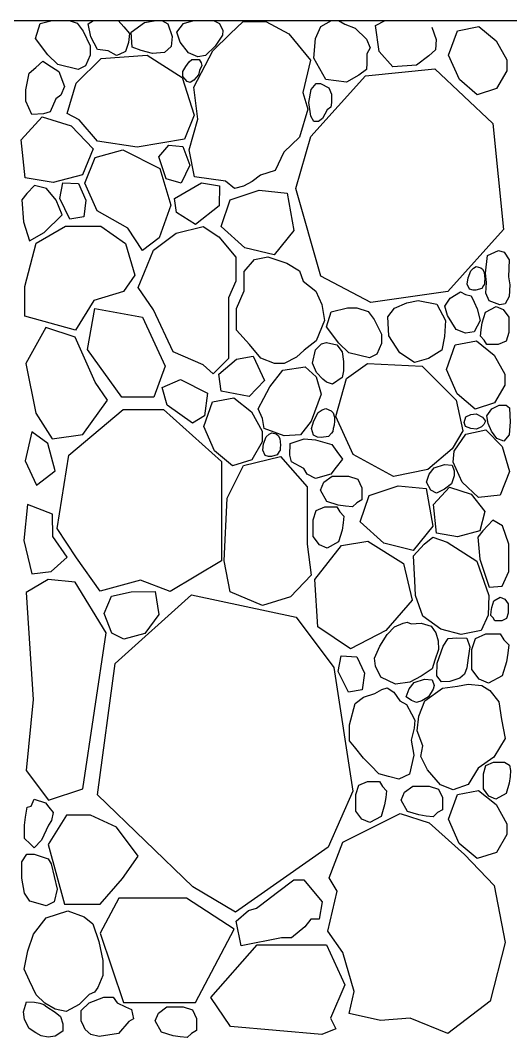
# Model space of a CAD drawing. Header units: millimetres. Extents: x 10227 to 13232, y 2 to 9351.
# Drawn here: x 11567.2 to 11655.3, y 2540.2 to 2723 of the extents above; entities that cross this region are included whole.
import ezdxf

# ---------------------------------------------------------------- set-up
doc = ezdxf.new("R2010")
doc.units = ezdxf.units.MM
doc.layers.add('A-FURN', color=9, linetype='Continuous')
doc.layers.add('RETINO', color=20, linetype='Continuous')

msp = doc.modelspace()

# ---------------------------------------------------------------- linework, layer by layer
at = {"layer": 'A-FURN', "ltscale": 0.1}
msp.add_line((11408.18, 2723), (12008.18, 2723), dxfattribs=at)
at = {"layer": 'RETINO'}
for points in [[(11577.57, 2714.19), (11573.87, 2715.07), (11572.07, 2716.83), (11569.9, 2719.74), (11570.73, 2722.47), (11572.9, 2723)], [(11575.91, 2723), (11577.38, 2722.52), (11578.45, 2721.07), (11579.73, 2718.43), (11579.73, 2716.74), (11578.89, 2714.82), (11577.57, 2714.19)], [(11582.96, 2717.55), (11580.99, 2717.79), (11579.82, 2720.06), (11579.34, 2722.4), (11580.31, 2723)], [(11584.64, 2723), (11584.75, 2722.99), (11585.76, 2721.84), (11586.75, 2720.64), (11586.61, 2719.01), (11586.05, 2717.43), (11584.92, 2716.89), (11584.42, 2716.67), (11582.96, 2717.55)], [(11587.24, 2718.17), (11587.05, 2720.92), (11589.45, 2722.65), (11591.56, 2723)], [(11592.6, 2723), (11593.68, 2722.38)], [(11593.68, 2722.38), (11594.43, 2720.14), (11594.28, 2718.3)], [(11602.18, 2718.39), (11600.42, 2716.71), (11599.07, 2716.45), (11597.4, 2717.16), (11595.9, 2719.12), (11595.29, 2720.88), (11596.47, 2722.45), (11598.33, 2723)], [(11604.03, 2694.11), (11598.48, 2694.88), (11597.5, 2699.76), (11599.07, 2705.23), (11598.34, 2711.01), (11601.75, 2717.54), (11604.87, 2720.57), (11607.19, 2722.81), (11611.25, 2722.81), (11615.43, 2720.57), (11619.3, 2715.85), (11617.93, 2710.07), (11618.84, 2707.03), (11617.32, 2702.01), (11614.51, 2699.35), (11612.98, 2696.04), (11610.34, 2695.17), (11608.82, 2694.03), (11607.29, 2693.22), (11605.67, 2692.82), (11604.03, 2694.11)], [(11601.86, 2723), (11602.97, 2722.45), (11603.53, 2721.22), (11603.5, 2720.38), (11602.18, 2718.39)], [(11625.76, 2711.9), (11622.08, 2712.36), (11619.9, 2716.23), (11620.18, 2719.73), (11621.16, 2721.91), (11623.08, 2723.01), (11624.32, 2722.99), (11625.49, 2722.31), (11627.35, 2721.61), (11629.34, 2719.65), (11630.05, 2718.07), (11629.44, 2717.02), (11629.4, 2715.34), (11629.37, 2714.19), (11628.01, 2713.19), (11625.76, 2711.9)], [(11631.67, 2717.39), (11630.96, 2722.09), (11632.71, 2723)], [(11641.14, 2721.81), (11641.89, 2719.57), (11641.74, 2717.73)], [(11652.75, 2710.75), (11649.26, 2709.65), (11646.07, 2712.38), (11644.12, 2716.75), (11645.71, 2721.15), (11649.53, 2721.9), (11652.7, 2719.35), (11654.61, 2715.9), (11654.61, 2713.96), (11652.75, 2710.75)], [(11598.37, 2705.96), (11596.65, 2701.65), (11588.14, 2700.24), (11581.01, 2701.3), (11577.73, 2705.14), (11575.55, 2706.27), (11577.19, 2711.73), (11581.7, 2716.13), (11589.92, 2716.77), (11596.25, 2712.76), (11598.37, 2705.96)], [(11593.09, 2717.22), (11590.88, 2717.06), (11588.89, 2717.58), (11587.24, 2718.17)], [(11594.28, 2718.3), (11593.09, 2717.22)], [(11640.55, 2716.66), (11638.34, 2714.99), (11634.08, 2714.66), (11631.67, 2717.39)], [(11641.74, 2717.73), (11640.55, 2716.66)], [(11569.21, 2706.07), (11568.16, 2708.51), (11568.16, 2710.51), (11568.76, 2713.55), (11569.92, 2714.55), (11571.21, 2715.66), (11572.76, 2714.67), (11574.06, 2713.83), (11575.11, 2711.15), (11574.44, 2709.59), (11573.51, 2708.91), (11572.51, 2706.6), (11571.33, 2706.19), (11569.21, 2706.07)], [(11599.18, 2713.25), (11598.36, 2712.26), (11597.65, 2711.83), (11597.12, 2712.01), (11596.38, 2712.91), (11596.38, 2713.83), (11596.87, 2714.71), (11597.49, 2715.53), (11598, 2716), (11599.27, 2715.95), (11599.65, 2715.39), (11599.76, 2714.92), (11599.33, 2714.02), (11599.18, 2713.25)], [(11619.39, 2702.17), (11629.19, 2713.04), (11641.64, 2714.31), (11652.1, 2704.47), (11654, 2685.42), (11643.97, 2674.29), (11630.14, 2672.29), (11621.15, 2677.02), (11616.69, 2692.81), (11619.39, 2702.17)], [(11622.32, 2706.91), (11621.44, 2705.37), (11620.72, 2704.85), (11619.92, 2704.85), (11619.35, 2705.77), (11619.01, 2708.23), (11619.41, 2710.6), (11620.32, 2711.66), (11621.12, 2711.66), (11622.58, 2710.89), (11623.09, 2709.72), (11623.09, 2708.26), (11622.95, 2707.42), (11622.32, 2706.91)], [(11573.04, 2693.87), (11568.02, 2694.72), (11567.31, 2701.53), (11571.1, 2705.65), (11576.29, 2704.03), (11580.25, 2699.92), (11578.31, 2695.27), (11573.04, 2693.87)], [(11593.86, 2700.58), (11596.37, 2700.37), (11597.6, 2697), (11596.05, 2693.73), (11593.35, 2694.55), (11592.03, 2698.5), (11593.86, 2700.58)], [(11586.47, 2685.67), (11580.95, 2688.78), (11578.77, 2693.73), (11580.61, 2698.34), (11585.55, 2699.72), (11592.22, 2696.38), (11594.18, 2689.81), (11592.11, 2683.94), (11589.12, 2681.64), (11586.47, 2685.67)], [(11567.73, 2686.82), (11568.82, 2683.38), (11571.43, 2684.87), (11574.69, 2688.04), (11573.6, 2690.7), (11571.84, 2692.79), (11569.67, 2693.33), (11568.32, 2691.88), (11567.42, 2690.79), (11567.73, 2686.82)], [(11578.56, 2687.71), (11576.07, 2687.31), (11574.22, 2691.02), (11574.79, 2693.84), (11577.61, 2693.69), (11578.94, 2690.71), (11578.56, 2687.71)], [(11595.19, 2688.47), (11594.88, 2690.98), (11599.71, 2693.8), (11602.95, 2693.3), (11602.88, 2689.71), (11598.63, 2686.3), (11595.19, 2688.47)], [(11610.06, 2692.49), (11615.12, 2691.98), (11616.29, 2685.23), (11612.78, 2680.87), (11607.49, 2682.15), (11603.27, 2685.98), (11604.89, 2690.75), (11610.06, 2692.49)], [(11580.37, 2672.67), (11577.04, 2667.35), (11567.98, 2669.88), (11567.98, 2675.19), (11570.02, 2682.97), (11575.27, 2686.04), (11581.6, 2686.04), (11586.03, 2682.9), (11587.73, 2677.24), (11585.69, 2674.31), (11580.37, 2672.67)], [(11599.99, 2661.11), (11594.62, 2663.42), (11591.09, 2670.98), (11588.3, 2675), (11589.45, 2677.79), (11591.09, 2681.74), (11595.17, 2684.8), (11599.99, 2685.96), (11602.85, 2684.12), (11605.91, 2680.44), (11605.91, 2676.15), (11604.55, 2673.16), (11604.55, 2670.16), (11604.55, 2665.19), (11604.55, 2662.26), (11601.83, 2659.47), (11599.99, 2661.11)], [(11620.35, 2665.45), (11618.18, 2663.75), (11616.77, 2662.46), (11614.55, 2661.37), (11612.86, 2661.37), (11610.4, 2662.3), (11608.35, 2664.79), (11606.03, 2667.32), (11606.03, 2671.26), (11607.38, 2674.43), (11607.38, 2677.86), (11609.25, 2680.06), (11611.64, 2680.49), (11615.04, 2679.39), (11617.31, 2678), (11617.96, 2676.16), (11620.25, 2674.36), (11621.35, 2671.95), (11621.84, 2669.05), (11620.35, 2665.45)], [(11655.11, 2675.47), (11654.99, 2673.39), (11654.3, 2672.1), (11653.33, 2671.9), (11651.41, 2672.6), (11650.82, 2674), (11650.91, 2675.93), (11650.73, 2677.58), (11651.09, 2680.75), (11653.07, 2681.64), (11654.14, 2681.37), (11655, 2679.99), (11654.89, 2676.95), (11655.11, 2675.47)], [(11650.07, 2674.81), (11649.03, 2674.52), (11648.53, 2674.52), (11647.89, 2674.7), (11647.45, 2675.61), (11647.62, 2676.76), (11648.09, 2678.01), (11648.6, 2678.5), (11649.09, 2678.78), (11649.89, 2678.57), (11650.23, 2678.3), (11650.51, 2677.74), (11650.58, 2677.12), (11650.65, 2676.56), (11650.58, 2676.07), (11650.58, 2675.61), (11650.42, 2675.38), (11650.07, 2674.81)], [(11635.37, 2663.24), (11633.4, 2666.33), (11633.19, 2669.73), (11634.39, 2671.32), (11636.61, 2672.23), (11638.65, 2672.7), (11641.99, 2672), (11643.56, 2669.09), (11643.41, 2666.18), (11642.89, 2663.73), (11640.52, 2662.27), (11637.97, 2661.53), (11635.37, 2663.24)], [(11649.25, 2671.17), (11649.82, 2669.08), (11648.69, 2667.04), (11647.18, 2666.8), (11645.47, 2667.47), (11643.9, 2669.98), (11643.45, 2671.68), (11644.39, 2673.08), (11646.25, 2674.25), (11647.15, 2673.76), (11648.2, 2673.5), (11648.74, 2672.39), (11649.25, 2671.17)], [(11591.14, 2655.32), (11585.41, 2655.32), (11579.24, 2663.85), (11580.54, 2671.21), (11589.08, 2669.7), (11593.16, 2660.88)], [(11629.88, 2662.37), (11626.18, 2663.25), (11624.37, 2665.01), (11622.2, 2667.93), (11623.03, 2670.66), (11625.95, 2671.36), (11627.66, 2671.36), (11629.68, 2670.71), (11630.76, 2669.26), (11632.04, 2666.61), (11632.04, 2664.93), (11631.2, 2663), (11629.88, 2662.37)], [(11650.17, 2668.64), (11650.76, 2670.57), (11652.65, 2671.61), (11653.95, 2671.06), (11654.96, 2669.69), (11654.96, 2666.94), (11654.48, 2665.38), (11653.05, 2664.74), (11651.02, 2664.74), (11650.54, 2665.57), (11649.85, 2666.29), (11649.97, 2667.43), (11650.17, 2668.64)], [(11578.37, 2648.61), (11582.8, 2654.79), (11580.58, 2657.97), (11576.98, 2666.09), (11571.75, 2667.83), (11568.15, 2661.33), (11569.95, 2652.43)], [(11652.36, 2654.27), (11648.87, 2653.17), (11645.68, 2655.91), (11643.74, 2660.28), (11645.32, 2664.68), (11649.14, 2665.42), (11652.32, 2662.87), (11654.22, 2659.43), (11654.22, 2657.48), (11652.36, 2654.27)], [(11619.65, 2661.42), (11620.23, 2663.8), (11621.25, 2664.86), (11622.15, 2665.14), (11624.06, 2664.68), (11624.99, 2663.43), (11625.23, 2661.74), (11625.24, 2660.01), (11625.02, 2658.85), (11623.24, 2657.62), (11622.16, 2657.99), (11621.53, 2658.52), (11620.41, 2659.75), (11619.65, 2661.42)], [(11608.98, 2662.67), (11611.01, 2658.27), (11608.29, 2655.42), (11603.23, 2656.37), (11602.81, 2659.46), (11606.01, 2662.14), (11608.98, 2662.67)], [(11593.16, 2660.88), (11591.14, 2655.32)], [(11612.02, 2657.13), (11614.32, 2660.16), (11618.35, 2660.77), (11620.3, 2658.93), (11621.19, 2655.85), (11619.4, 2650.99), (11617.53, 2648.54), (11614.58, 2648.35), (11610.98, 2649.68), (11610.68, 2651.45), (11609.92, 2653.18), (11610.89, 2655.12), (11612.02, 2657.13)], [(11625.77, 2658.66), (11629.56, 2661.35), (11639.37, 2660.85), (11645.51, 2654.78), (11646.69, 2649.24), (11644.76, 2646.01), (11640.42, 2642.31), (11634.24, 2641.07), (11626.99, 2644.99), (11623.85, 2651.8), (11625.77, 2658.66)], [(11600.24, 2651.97), (11598.09, 2650.65), (11593.52, 2653.87), (11592.64, 2657.03), (11595.93, 2658.45), (11600.79, 2656), (11600.24, 2651.97)], [(11608.74, 2644.04), (11605.26, 2642.94), (11602.06, 2645.68), (11600.12, 2650.05), (11601.71, 2654.45), (11605.52, 2655.19), (11608.7, 2652.64), (11610.61, 2649.2), (11610.61, 2647.25), (11608.74, 2644.04)], [(11581.47, 2620.43), (11577.24, 2626.46), (11573.77, 2631.69), (11575.87, 2644.86), (11585.62, 2653.1), (11592.86, 2653.1), (11603.33, 2643.74), (11603.33, 2625.91), (11594.07, 2620.36), (11588.74, 2622.43), (11581.47, 2620.43)], [(11622.54, 2648.22), (11621.21, 2648.05), (11620.59, 2648.14), (11619.85, 2648.48), (11619.47, 2649.69), (11619.9, 2651.07), (11620.7, 2652.52), (11621.42, 2653.02), (11622.07, 2653.28), (11623.02, 2652.86), (11623.38, 2652.47), (11623.62, 2651.73), (11623.59, 2650.97), (11623.58, 2650.26), (11623.4, 2649.67), (11623.31, 2649.11), (11623.08, 2648.86), (11622.54, 2648.22)], [(11655, 2648.55), (11654.06, 2647.4), (11652.78, 2647.9), (11651.83, 2649.2), (11651.25, 2650.54), (11651.01, 2651.94), (11651.87, 2653.21), (11653.23, 2653.88), (11654.48, 2653.88), (11655.06, 2653.39), (11655.15, 2652), (11655.19, 2650.89), (11655, 2648.55)], [(11569.95, 2652.43), (11572.86, 2647.79)], [(11649.14, 2649.56), (11648.12, 2649.69), (11647.14, 2650.04), (11646.91, 2650.77), (11647.22, 2651.79), (11648.12, 2652.2), (11649.06, 2652.31), (11650.2, 2651.71), (11650.76, 2651.01), (11650.47, 2650.38), (11650.03, 2649.95), (11649.14, 2649.56)], [(11570.05, 2639.48), (11573.44, 2642.07), (11572.07, 2646.95), (11569.19, 2649.07), (11568.03, 2643.89), (11570.05, 2639.48)], [(11613.33, 2644.95), (11612.28, 2644.65), (11611.78, 2644.65), (11611.15, 2644.83), (11610.71, 2645.75), (11610.88, 2646.9), (11611.35, 2648.15), (11611.86, 2648.63), (11612.35, 2648.92), (11613.15, 2648.7), (11613.49, 2648.44), (11613.77, 2647.88), (11613.83, 2647.26), (11613.91, 2646.7), (11613.83, 2646.2), (11613.83, 2645.75), (11613.68, 2645.52), (11613.33, 2644.95)], [(11647.24, 2648.63), (11650.81, 2649.44), (11653.77, 2646.44), (11655.04, 2641.93), (11653.39, 2637.67), (11649.52, 2637.25), (11646.57, 2640.05), (11644.96, 2643.65), (11645.12, 2645.59), (11647.24, 2648.63)], [(11572.86, 2647.79), (11578.37, 2648.61)], [(11615.67, 2646.99), (11618.19, 2647.82), (11620.18, 2647.65), (11623.16, 2646.79), (11624.05, 2645.54), (11625.05, 2644.16), (11623.92, 2642.71), (11622.98, 2641.49), (11620.21, 2640.67), (11618.72, 2641.48), (11618.12, 2642.46), (11615.91, 2643.66), (11615.61, 2644.87), (11615.67, 2646.99)], [(11610.67, 2617.88), (11604.87, 2620.35), (11603.79, 2625.91), (11604.33, 2637.14), (11607.27, 2643.01), (11613.91, 2644.64), (11618.72, 2639.17), (11618.72, 2628.89), (11619.45, 2623.31), (11615.73, 2619.43), (11610.67, 2617.88)], [(11644.62, 2639.73), (11643.4, 2638.75), (11641.95, 2638.06), (11640.91, 2638.58), (11640.13, 2640.02), (11640.63, 2641.44), (11641.52, 2642.59), (11643.4, 2643.2), (11644.77, 2643.07), (11645.15, 2642.07), (11645.15, 2641.14), (11644.62, 2639.73)], [(11624.3, 2635.92), (11622.22, 2636.56), (11621.1, 2638.6), (11621.69, 2640), (11623.17, 2641.09), (11626.13, 2641.09), (11627.81, 2640.57), (11628.5, 2639.03), (11628.5, 2636.84), (11627.61, 2636.33), (11626.83, 2635.58), (11625.6, 2635.71), (11624.3, 2635.92)], [(11635.03, 2639.39), (11640.1, 2638.88), (11641.26, 2632.13), (11637.76, 2627.77), (11632.46, 2629.05), (11628.25, 2632.88), (11629.87, 2637.65), (11635.03, 2639.39)], [(11645.74, 2630.21), (11641.95, 2630.85), (11641.41, 2636), (11644.27, 2639.1), (11648.2, 2637.88), (11650.61, 2634.78), (11649.72, 2631.27), (11645.74, 2630.21)], [(11573.02, 2630.28), (11572.95, 2634.29), (11568.45, 2636.02), (11567.76, 2629.52), (11569.2, 2623.55)], [(11624.97, 2631.4), (11624.34, 2629.32), (11622.3, 2628.19), (11620.9, 2628.79), (11619.81, 2630.27), (11619.81, 2633.23), (11620.33, 2634.91), (11621.87, 2635.6), (11624.06, 2635.6), (11624.57, 2634.71), (11625.32, 2633.93), (11625.19, 2632.7), (11624.97, 2631.4)], [(11649.71, 2626.2), (11651.43, 2621.15), (11653.75, 2621.36), (11654.92, 2623.98), (11654.93, 2628.87), (11653.82, 2632.17), (11652.1, 2633.19), (11650.3, 2631.26), (11649.4, 2630.17), (11649.71, 2626.2)], [(11572.71, 2623.97), (11575.55, 2626.55), (11573.02, 2630.28)], [(11620.06, 2622.53), (11624.86, 2628.63), (11629.61, 2629.43)], [(11629.61, 2629.43), (11636.02, 2625.4), (11637.6, 2618.85)], [(11638.07, 2622.34), (11637.83, 2626.77), (11639.72, 2628.91), (11641.29, 2630.17), (11643.86, 2629.27), (11649.19, 2625.86), (11651.36, 2619.66), (11651.23, 2616.14), (11649.99, 2613.39), (11646.4, 2612.68), (11642.71, 2613.61), (11639.51, 2615.92), (11638.15, 2619.67), (11638.07, 2622.34)], [(11569.2, 2623.55), (11572.71, 2623.97)], [(11572.23, 2582.9), (11578.39, 2584.94), (11582.55, 2612.95), (11577.03, 2622.06), (11572.13, 2622.51), (11568.2, 2620.22), (11569.48, 2600.95)], [(11637.6, 2618.85), (11632.85, 2613.36), (11626.52, 2610.06), (11620.6, 2614.06), (11620.06, 2622.53)], [(11622.49, 2574.41), (11605.83, 2562.76), (11598.16, 2567.34), (11581, 2583.83), (11584.2, 2607.43), (11597.93, 2619.8), (11616.71, 2615.77), (11623.5, 2606.72), (11626.9, 2584.52), (11622.49, 2574.41)], [(11583.54, 2619.56), (11587.08, 2620.35), (11591.4, 2620.41), (11592.07, 2616.23), (11589.5, 2612.86)], [(11583.61, 2612.92), (11582.23, 2616.45), (11583.54, 2619.56)], [(11651.9, 2617.53), (11652.26, 2618.71), (11653.42, 2619.35), (11654.22, 2619.01), (11654.84, 2618.17), (11654.84, 2616.48), (11654.55, 2615.52), (11653.67, 2615.13), (11652.42, 2615.13), (11652.13, 2615.64), (11651.7, 2616.08), (11651.78, 2616.78), (11651.9, 2617.53)], [(11637.38, 2614.59), (11639.18, 2614.67), (11641, 2614.16), (11641.81, 2612.94), (11642.22, 2611.49), (11642.3, 2609.94), (11641.67, 2608.07), (11641.15, 2606.49), (11639.2, 2605.15), (11637.17, 2604.09), (11634.57, 2603.72), (11631.95, 2604.96), (11630.97, 2606.95), (11630.79, 2608.39), (11631.79, 2610.54), (11633.11, 2612.66), (11634.42, 2614.04), (11635.96, 2614.72), (11636.66, 2614.85), (11637.38, 2614.59)], [(11589.5, 2612.86), (11585.76, 2611.84), (11583.61, 2612.92)], [(11654.51, 2607.73), (11653.76, 2605.24), (11651.31, 2603.89), (11649.62, 2604.61), (11648.31, 2606.38), (11648.31, 2609.93), (11648.94, 2611.95), (11650.79, 2612.77), (11653.42, 2612.77), (11654.03, 2611.7), (11654.93, 2610.77), (11654.77, 2609.29), (11654.51, 2607.73)], [(11646.15, 2604.78), (11644.35, 2604.23), (11642.84, 2604.12), (11641.99, 2605.23), (11642.09, 2607.49), (11643.12, 2610.53), (11644.03, 2611.95), (11645.59, 2612.08), (11647.4, 2612), (11647.93, 2610.41), (11647.65, 2608.47), (11647.38, 2606.67), (11646.99, 2605.53), (11646.15, 2604.78)], [(11628.61, 2602.69), (11626.12, 2602.29), (11624.26, 2606.01), (11624.83, 2608.82), (11627.65, 2608.67), (11628.98, 2605.69), (11628.61, 2602.69)], [(11640.54, 2601.45), (11639.31, 2600.76), (11638.35, 2600.46), (11637.45, 2600.79), (11636.52, 2601.45), (11637.03, 2602.87), (11637.92, 2604.02), (11639.79, 2604.63), (11641.17, 2604.5), (11641.55, 2603.5), (11641.35, 2602.82), (11640.54, 2601.45)], [(11643.02, 2603.01), (11645.75, 2603.34), (11647.63, 2603.71), (11650.09, 2603.49), (11651.54, 2602.62), (11653.16, 2600.55), (11653.61, 2597.35), (11654.29, 2593.99), (11652.24, 2590.61), (11649.44, 2588.61), (11647.66, 2585.68), (11644.92, 2584.77), (11642.66, 2585.64), (11640.32, 2588.34), (11639.11, 2590.71), (11639.5, 2592.62), (11638.48, 2595.34), (11638.79, 2597.98), (11639.88, 2600.71), (11643.02, 2603.01)], [(11637.89, 2590.99), (11637.09, 2587.53), (11635.2, 2586.67), (11633.35, 2587.15), (11631.61, 2587.61), (11630.16, 2589.09), (11628.83, 2590.44), (11627.19, 2592.46), (11626.3, 2593.55), (11626.3, 2596.42), (11627.36, 2600.25), (11628.85, 2601.39), (11630.86, 2602.08), (11632.11, 2602.77), (11633.08, 2603.07), (11634.31, 2602.31), (11635.33, 2600.73), (11636.58, 2600.05), (11637.44, 2598.41), (11638.06, 2597.24), (11637.94, 2595.83), (11637.39, 2593.65), (11637.89, 2590.99)], [(11569.48, 2600.95), (11568.2, 2588.19)], [(11655.02, 2585.95), (11654.45, 2584.08), (11652.61, 2583.07), (11651.35, 2583.61), (11650.37, 2584.94), (11650.37, 2587.6), (11650.83, 2589.12), (11652.22, 2589.73), (11654.2, 2589.73), (11655.07, 2589.17), (11655.22, 2588.23), (11655.21, 2587.12), (11655.02, 2585.95)], [(11568.2, 2588.19), (11572.23, 2582.9)], [(11632.63, 2582.05), (11632, 2579.97), (11629.96, 2578.85), (11628.55, 2579.44), (11627.46, 2580.92), (11627.46, 2583.88), (11627.98, 2585.56), (11629.52, 2586.25), (11631.72, 2586.25), (11632.23, 2585.36), (11632.97, 2584.58), (11632.84, 2583.35), (11632.63, 2582.05)], [(11638.79, 2580.23), (11636.72, 2580.87), (11635.59, 2582.9), (11636.19, 2584.31), (11637.67, 2585.4), (11640.62, 2585.4), (11642.31, 2584.88), (11643, 2583.34), (11643, 2581.15), (11642.11, 2580.64), (11641.33, 2579.89), (11640.1, 2580.02), (11638.79, 2580.23)], [(11572.2, 2578.39), (11570.94, 2575.72), (11569.63, 2574.32), (11568.92, 2575.01), (11567.88, 2576), (11567.88, 2578.38), (11568.1, 2579.81), (11568.36, 2581.61), (11569.08, 2581.82), (11569.63, 2583.06), (11571.67, 2582.41), (11572.28, 2581.65), (11573.07, 2580.67), (11572.78, 2579.23), (11572.2, 2578.39)], [(11652.73, 2573.49), (11649.25, 2572.38), (11646.05, 2575.12), (11644.11, 2579.49), (11645.7, 2583.89), (11649.51, 2584.64), (11652.69, 2582.09), (11654.6, 2578.64), (11654.6, 2576.7), (11652.73, 2573.49)], [(11585.5, 2568.83), (11588.32, 2572.82), (11584.41, 2578.01), (11579.78, 2580.19), (11575.42, 2580.19), (11572.16, 2574.92), (11575.06, 2564.19), (11581.51, 2564.19), (11585.5, 2568.83)], [(11631.89, 2543.27), (11626.28, 2544.52), (11627.17, 2548.52), (11625.14, 2555.5), (11622.42, 2559.36), (11624.08, 2566.55), (11622.68, 2568.92), (11625.14, 2575.33), (11635.39, 2580.51), (11640.65, 2578.84), (11646.99, 2573.15), (11652.32, 2567.53), (11654.29, 2557.28), (11651.62, 2546.75), (11644, 2540.93), (11637.21, 2543.71), (11631.89, 2543.27)], [(11573.23, 2564.63), (11571.79, 2563.91), (11570.36, 2564.31), (11568.84, 2564.73), (11567.88, 2566.15), (11567.44, 2568.86), (11567.44, 2571.8), (11568.31, 2573.17), (11569.65, 2573.17), (11572.17, 2572.35), (11572.69, 2571.43), (11573.77, 2566.89), (11573.23, 2564.63)], [(11618.26, 2560.11), (11615.88, 2558.13), (11614.11, 2558.13), (11606.84, 2556.73), (11605.96, 2561.15), (11608.14, 2563.07), (11609.62, 2563.45), (11610.32, 2564.01), (11613.38, 2566.35), (11616.3, 2568.57), (11618.11, 2568.57), (11619.87, 2566.45), (11621.41, 2564.61), (11620.86, 2561.51), (11619.35, 2561.51), (11618.26, 2560.11)], [(11605.57, 2559.73), (11597.02, 2565.25), (11584.85, 2565.25), (11581.52, 2559.01), (11585.72, 2546.53), (11598.61, 2546.53), (11605.57, 2559.73)], [(11579.51, 2547.97), (11577.74, 2546.14), (11575.41, 2544.89), (11573.4, 2545.35), (11571.57, 2546.42), (11570, 2547.92), (11568.82, 2550.43), (11567.83, 2552.54), (11568.5, 2555.79), (11569.54, 2558.83), (11571.82, 2561.73), (11575.68, 2563.01), (11578.61, 2561.94), (11580.18, 2560.65), (11581.26, 2557.51), (11581.97, 2554.07), (11581.97, 2551.39), (11581.08, 2549.21), (11580.48, 2548.41), (11579.51, 2547.97)], [(11622.89, 2543.74), (11623.84, 2541.8), (11621.31, 2540.75), (11604.94, 2542.23), (11601.4, 2547.45), (11609.69, 2556.87), (11622.17, 2556.87), (11625.46, 2549.72), (11622.89, 2543.74)], [(11571.9, 2545.72), (11573.43, 2544.78), (11574.39, 2543.98), (11574.77, 2542.72), (11574.77, 2541.37), (11573.4, 2540.48), (11572.17, 2540.31), (11570.91, 2540.53), (11569.92, 2541.06), (11568.74, 2541.83), (11567.9, 2543.49), (11567.71, 2544.82), (11568.28, 2546.62), (11569.7, 2546.59), (11570.68, 2546.43), (11571.37, 2546.19), (11571.9, 2545.72)], [(11586.64, 2543.11), (11584.82, 2540.95), (11581.34, 2540.43), (11579.81, 2540.76), (11578.82, 2541.7), (11578.58, 2542.21), (11578.11, 2543.21), (11578.11, 2545.08), (11579.51, 2546.48), (11582.13, 2547.48), (11583.85, 2547.48), (11584.56, 2546.49), (11586.08, 2545.75), (11587.11, 2545.26), (11587.46, 2543.61), (11586.64, 2543.11)], [(11594.6, 2540.55), (11592.53, 2541.19), (11591.4, 2543.23), (11592, 2544.63), (11593.48, 2545.72), (11596.43, 2545.72), (11598.12, 2545.2), (11598.8, 2543.66), (11598.8, 2541.47), (11597.91, 2540.96), (11597.14, 2540.21), (11595.9, 2540.34), (11594.6, 2540.55)]]:
    msp.add_lwpolyline(points, dxfattribs=at)

doc.saveas('drawing.dxf')
